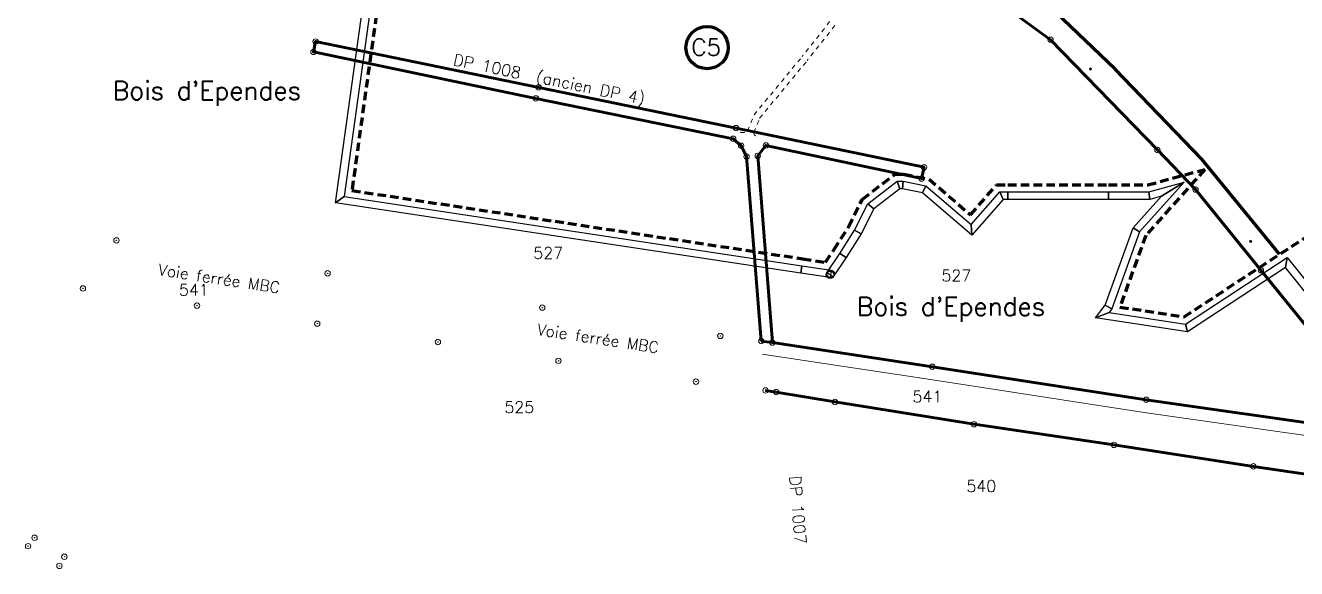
# Model space of a CAD drawing. Extents: x 2520721 to 2521796, y 1155654 to 1156356.
# Drawn here: x 2520727 to 2521320, y 1155654 to 1155908 of the extents above; entities that cross this region are included whole.
import ezdxf

# ---------------------------------------------------------------- set-up
doc = ezdxf.new("R2010")
doc.units = 0
doc.linetypes.add('HIDDEN', pattern=[6, 4, -2])
doc.linetypes.add('LINETYPE011', pattern=[4, 2, -2])
doc.layers.get('0').update_dxf_attribs({"linetype": 'CONTINUOUS'})
for name, color, linetype in [('831_', 7, 'CONTINUOUS'), ('BORD_DE_CHAUSS_E', 7, 'CONTINUOUS'), ('CDS_NATURES', 7, 'CONTINUOUS'), ('NOMENCLATURE', 7, 'CONTINUOUS'), ('OBJETS_DIVERS', 7, 'CONTINUOUS'), ('P_RIM_TRE_EXPLOITATION', 7, 'CONTINUOUS'), ('P_RIM_TRE_EXTRACTION', 7, 'CONTINUOUS'), ('POINTS', 7, 'CONTINUOUS'), ('PROJET_CASIER', 7, 'CONTINUOUS'), ('PROPRIETE_IMMEUBLES', 7, 'CONTINUOUS'), ('RAMBLAIS0237', 7, 'CONTINUOUS'), ('TXT-IM', 7, 'CONTINUOUS')]:
    doc.layers.add(name, color=color, linetype=linetype)
doc.styles.get("Standard").update_dxf_attribs({"font": 'simplex'})

# ---------------------------------------------------------------- blocks, each defined once
blk = doc.blocks.new('1')
at = {"layer": 'POINTS', "color": 8, "lineweight": 15}
blk.add_circle((0, 0), 0.7, dxfattribs=at)
at = {"layer": 'POINTS', "color": 7}
blk.add_circle((0, 0), 0.05, dxfattribs=at)
blk = doc.blocks.new('*G252415')
at = {"color": 7}
for points in [[(-206.27, 212.14, 0), (-202.9, 210.92, 0), (-227.13, 36.21, 0), (-231.08, 33.26, 0)], [(20.08, 30.4, 0), (17.31, 32.68, 0), (31.1, 43.29, 0), (32.29, 39.79, 0)], [(32.29, 39.79, 0), (31.1, 43.29, 0), (33.87, 43.29, 0), (33.52, 39.79, 0)], [(33.52, 39.79, 0), (33.87, 43.29, 0), (44.49, 41.17, 0), (42.9, 37.92, 0)], [(154.44, 36.3, 0), (164.95, 42.79, 0), (144.23, 19.63, 0), (141.16, 21.46, 0)], [(148.93, 34.79, 0), (148.46, 38.29, 0), (164.95, 42.79, 0), (154.44, 36.3, 0)], [(-231.08, 33.26, 0), (-227.13, 36.21, 0), (-13.47, 3.82, 0), (-14, 0.36, 0)], [(42.9, 37.92, 0), (44.49, 41.17, 0), (65.52, 23, 0), (65.87, 18.08, 0)], [(65.87, 18.08, 0), (65.52, 23, 0), (78.9, 38.29, 0), (80.49, 34.79, 0)], [(80.49, 34.79, 0), (78.9, 38.29, 0), (82.7, 38.29, 0), (82.7, 34.79, 0)], [(82.7, 34.79, 0), (82.7, 38.29, 0), (129.7, 38.29, 0), (129.7, 34.79, 0)], [(129.7, 34.79, 0), (129.7, 38.29, 0), (148.46, 38.29, 0), (148.93, 34.79, 0)], [(14.22, 18.68, 0), (11.17, 20.41, 0), (17.31, 32.68, 0), (20.08, 30.4, 0)], [(7.16, 7.59, 0), (4.23, 9.5, 0), (11.17, 20.41, 0), (14.22, 18.68, 0)], [(141.16, 21.46, 0), (144.23, 19.63, 0), (131.25, -16.3, 0), (128.14, -14.62, 0)], [(1.15, -1.43, 0), (-1.76, 0.51, 0), (4.23, 9.5, 0), (7.16, 7.59, 0)], [(166.5, -27.11, 0), (165.7, -23.44, 0), (213.1, 7.59, 0), (212.36, 2.93, 0)], [(212.36, 2.93, 0), (213.1, 7.59, 0), (253.35, -42.39, 0), (250.61, -44.57, 0)], [(-14, 0.36, 0), (-13.47, 3.82, 0), (0.26, 1.73, 0), (-0.26, -1.73, 0)], [(128.14, -14.62, 0), (131.25, -16.3, 0), (129.97, -18.01, 0), (123.66, -20.59, 0)], [(123.66, -20.59, 0), (129.97, -18.01, 0), (165.7, -23.44, 0), (166.5, -27.11, 0)]]:
    blk.add_polyline3d(points, close=True, dxfattribs=at)
for centre in [(-0.3, -0.46), (0, 0)]:
    blk.add_circle(centre, 1.75, dxfattribs=at)
blk = doc.blocks.new('9')
at = {"layer": 'POINTS', "color": 8, "lineweight": 15}
blk.add_circle((0, 0), 0.3, dxfattribs=at)
at = {"layer": 'POINTS', "color": 7}
blk.add_circle((0, 0), 0.05, dxfattribs=at)
blk = doc.blocks.new('*G609309')
at = {"layer": 'RAMBLAIS0237', "color": 7, "lineweight": 20}
blk.add_polyline3d([(235.12, 0, 0), (249.06, 8.96, 0), (271.15, 23.27, 0), (280.27, 32.48, 0), (282.98, 33.68, 0), (284.03, 36.97, 0), (284.48, 51.13, 0), (283.54, 60.05, 0), (280.72, 61.89, 0), (274.39, 69.14, 0), (268.66, 72.75, 0), (261.3, 95.55, 0), (261.92, 101.84, 0), (260.84, 109.86, 0), (260.25, 115.61, 0), (261.59, 122.96, 0), (264.84, 132.04, 0), (265.4, 137.9, 0), (263.41, 147.44, 0), (259.52, 152.5, 0), (255.86, 155.26, 0), (251.21, 157.17, 0), (243.74, 158.89, 0), (234.07, 158.95, 0), (227.12, 158.88, 0), (218.38, 159.57, 0), (213.46, 160.08, 0), (215.06, 174.72, 0), (209.74, 186.63, 0), (209.27, 194.22, 0), (211.98, 201.75, 0), (215.48, 211.04, 0), (218.17, 217.12, 0), (217.91, 217.68, 0), (217.31, 228.11, 0), (216.51, 233.71, 0), (213.11, 244.6, 0), (211.34, 251.15, 0), (208.84, 254.7, 0), (201.27, 257.32, 0), (198.77, 256.96, 0), (191.9, 254.69, 0), (185.13, 254.72, 0), (181.82, 256.92, 0), (178.87, 260.52, 0), (178.21, 265.47, 0), (178.44, 266.75, 0), (118.93, 280.81, 0), (118.34, 280.95, 0), (49.93, 297.12, 0), (50.04, 296.21, 0), (49.6, 295.34, 0), (48.61, 295.11, 0), (47.49, 293.73, 0), (46.75, 292.14, 0), (47.01, 289.91, 0), (45.67, 286.77, 0), (44.08, 280.61, 0), (42.77, 278.2, 0), (44.56, 270.62, 0), (47.18, 264.15, 0), (51.46, 252.9, 0), (52.35, 250.62, 0), (53.91, 248.38, 0), (56.18, 244.61, 0), (58.1, 242.4, 0), (61.44, 239.56, 0), (62.11, 238.49, 0), (64.15, 234.58, 0), (67.01, 232.95, 0), (66.33, 230.17, 0), (67.68, 227.3, 0), (70.24, 221.81, 0), (71.16, 220.67, 0), (72.7, 219, 0), (74.02, 216.99, 0), (76.99, 209.74, 0), (78.87, 206.32, 0), (80.72, 202.06, 0), (82.47, 196.15, 0), (83.56, 192.43, 0), (85.49, 187.66, 0), (89.36, 183.74, 0), (95.02, 168, 0), (101.57, 148.81, 0), (107.18, 133.51, 0), (115.47, 117.26, 0), (125.68, 97.65, 0), (130, 89.8, 0), (138.6, 86.12, 0), (140.64, 78.97, 0), (146.68, 64.27, 0), (151.27, 59.42, 0), (159.29, 50.64, 0), (159.84, 48.33, 0), (162.07, 47.6, 0), (170.49, 49.05, 0), (182.81, 50.77, 0), (193.53, 43.08, 0), (194.67, 35.35, 0), (196.33, 27.48, 0), (200.45, 11.74, 0), (221.2, 2.19, 0)], close=True, dxfattribs=at)
blk = doc.blocks.new('*G611316')
at = {"layer": 'RAMBLAIS0237', "color": 7, "lineweight": 20}
blk.add_polyline3d([(235.12, 0, 0), (249.06, 8.96, 0), (271.15, 23.27, 0), (280.27, 32.48, 0), (282.98, 33.68, 0), (284.03, 36.97, 0), (284.48, 51.13, 0), (283.54, 60.05, 0), (280.72, 61.89, 0), (274.39, 69.14, 0), (268.66, 72.75, 0), (261.3, 95.55, 0), (261.92, 101.84, 0), (260.84, 109.86, 0), (260.25, 115.61, 0), (261.59, 122.96, 0), (264.84, 132.04, 0), (265.4, 137.9, 0), (263.41, 147.44, 0), (259.52, 152.5, 0), (255.86, 155.26, 0), (251.21, 157.17, 0), (243.74, 158.89, 0), (234.07, 158.95, 0), (227.12, 158.88, 0), (218.38, 159.57, 0), (213.46, 160.08, 0), (215.06, 174.72, 0), (209.74, 186.63, 0), (209.27, 194.22, 0), (211.98, 201.75, 0), (215.48, 211.04, 0), (218.17, 217.12, 0), (217.91, 217.68, 0), (217.31, 228.11, 0), (216.51, 233.71, 0), (213.11, 244.6, 0), (211.34, 251.15, 0), (208.84, 254.7, 0), (201.27, 257.32, 0), (198.77, 256.96, 0), (191.9, 254.69, 0), (185.13, 254.72, 0), (181.82, 256.92, 0), (178.87, 260.52, 0), (178.21, 265.47, 0), (178.44, 266.75, 0), (118.93, 280.81, 0), (118.34, 280.95, 0), (49.93, 297.12, 0), (50.04, 296.21, 0), (49.6, 295.34, 0), (48.61, 295.11, 0), (47.49, 293.73, 0), (46.75, 292.14, 0), (47.01, 289.91, 0), (45.67, 286.77, 0), (44.08, 280.61, 0), (42.77, 278.2, 0), (44.56, 270.62, 0), (47.18, 264.15, 0), (51.46, 252.9, 0), (52.35, 250.62, 0), (53.91, 248.38, 0), (56.18, 244.61, 0), (58.1, 242.4, 0), (61.44, 239.56, 0), (62.11, 238.49, 0), (64.15, 234.58, 0), (67.01, 232.95, 0), (66.33, 230.17, 0), (67.68, 227.3, 0), (70.24, 221.81, 0), (71.16, 220.67, 0), (72.7, 219, 0), (74.02, 216.99, 0), (76.99, 209.74, 0), (78.87, 206.32, 0), (80.72, 202.06, 0), (82.47, 196.15, 0), (83.56, 192.43, 0), (85.49, 187.66, 0), (89.36, 183.74, 0), (95.02, 168, 0), (101.57, 148.81, 0), (107.18, 133.51, 0), (115.47, 117.26, 0), (125.68, 97.65, 0), (130, 89.8, 0), (138.6, 86.12, 0), (140.64, 78.97, 0), (146.68, 64.27, 0), (151.27, 59.42, 0), (159.29, 50.64, 0), (159.84, 48.33, 0), (162.07, 47.6, 0), (170.49, 49.05, 0), (182.81, 50.77, 0), (193.53, 43.08, 0), (194.67, 35.35, 0), (196.33, 27.48, 0), (200.45, 11.74, 0), (221.2, 2.19, 0)], close=True, dxfattribs=at)

msp = doc.modelspace()

# ---------------------------------------------------------------- linework, layer by layer
at = {"layer": '831_', "color": 153}
msp.add_line((2521305.269, 1155807.897, 659.65), (2521305.269, 1155807.897, 659.65), dxfattribs=at)
at = {"layer": 'BORD_DE_CHAUSS_E', "color": 8, "linetype": 'LINETYPE011', "lineweight": 9}
for p, q in [((2521102.388, 1155909.827), (2521089.595, 1155893.538)), ((2521104.747, 1155907.973), (2521091.954, 1155891.685)), ((2521067.103, 1155866.307), (2521089.618, 1155893.567)), ((2521069.702, 1155864.743), (2521091.931, 1155891.657)), ((2521064.032, 1155858.903), (2521067.103, 1155866.307)), ((2521066.956, 1155858.123), (2521069.702, 1155864.743))]:
    msp.add_line(p, q, dxfattribs=at)
for centre, radius, start, end in [((2521061.753, 1155861.713), 3.693, 253.598233, 309.669035), ((2521068.739, 1155858.047), 1.78, 177.62754, 273.900257)]:
    msp.add_arc(centre, radius, start, end, dxfattribs=at)
at = {"layer": 'CDS_NATURES', "color": 8}
msp.add_line((2521075.637, 1155759.949), (2521070.455, 1155760.661), dxfattribs=at)
at = {"layer": 'CDS_NATURES', "color": 8, "lineweight": 9}
msp.add_line((2521071.053, 1155754.538), (2521076.071, 1155753.816), dxfattribs=at)
at = {"layer": 'CDS_NATURES', "color": 8}
for points in [[(2521070.455, 1155760.661, 0), (2521063.602, 1155846.775, 0), (2521061.049, 1155851.885, 0), (2521057.389, 1155855.122, 0), (2520965.245, 1155873.986, 0), (2520861.411, 1155895.687, 0), (2520862.435, 1155900.55, 0), (2520966.56, 1155879.138, 0), (2521058.684, 1155860.126, 0), (2521146.482, 1155841.813, 0), (2521145.306, 1155836.566, 0), (2521072.657, 1155852.036, 0), (2521068.802, 1155847.145, 0), (2521075.637, 1155759.949, 0)], [(2521075.637, 1155759.949, 0), (2521150.332, 1155748.676, 0), (2521250.155, 1155733.262, 0), (2521341.801, 1155720.17, 0)]]:
    msp.add_polyline3d(points, dxfattribs=at)
at = {"layer": 'CDS_NATURES', "color": 8, "lineweight": 9}
msp.add_polyline3d([(2521076.071, 1155753.816, 0), (2521149.426, 1155742.745, 0), (2521249.273, 1155727.327, 0), (2521340.953, 1155714.23, 0)], dxfattribs=at)
at = {"layer": 'P_RIM_TRE_EXPLOITATION', "color": 161, "linetype": 'HIDDEN', "lineweight": 158}
msp.add_polyline3d([(2520903.085, 1156001.821, 0), (2520879.39, 1155830.965, 0), (2521089.881, 1155799.057, 0), (2521100.469, 1155797.449, 0), (2521100.469, 1155797.449, 0), (2521104.37, 1155803.3, 0), (2521111.203, 1155814.038, 0), (2521117.601, 1155826.834, 0), (2521132.859, 1155838.571, 0), (2521137.055, 1155838.571, 0), (2521148.832, 1155836.216, 0), (2521168.068, 1155819.602, 0), (2521180.291, 1155833.571, 0), (2521185.56, 1155833.571, 0), (2521232.56, 1155833.571, 0), (2521250.891, 1155833.571, 0), (2521277.569, 1155840.847, 0), (2521249.933, 1155809.96, 0), (2521237.866, 1155776.543, 0), (2521267.824, 1155771.984, 0), (2521341.744, 1155820.392, 0)], dxfattribs=at)
at = {"layer": 'PROJET_CASIER', "color": 7, "lineweight": 120}
msp.add_polyline3d([(2521312.443, 1155801.203, 0), (2521306.985, 1155807.982, 0), (2521276.151, 1155845.638, 0), (2521235.733, 1155887.605, 0), (2521201.032, 1155920.862, 0), (2521156.591, 1155950.928, 0), (2521144.364, 1155957.712, 0), (2521110.132, 1155961.356, 0), (2521067.905, 1155965.27, 0), (2521027.843, 1155969.489, 0), (2520958.347, 1155971.302, 0), (2520955.121, 1155973.504, 0), (2520948.21, 1155981.752, 0), (2520921.875, 1156016.207, 0), (2520916.547, 1156023.439, 0)], dxfattribs=at)
msp.add_circle((2521045.19, 1155897.7), 9.879, dxfattribs=at)
at = {"layer": 'PROPRIETE_IMMEUBLES', "color": 8, "lineweight": 60}
for p, q in [((2521070.455, 1155760.661), (2521075.637, 1155759.949)), ((2521072.445, 1155737.601), (2521077.468, 1155736.833))]:
    msp.add_line(p, q, dxfattribs=at)
for points in [[(2521326.965, 1155764.932, 0), (2521303.693, 1155793.739, 0), (2521273.169, 1155831.387, 0), (2521255.401, 1155849.883, 0), (2521205.516, 1155901.37, 0), (2521144.059, 1155946.331, 0)], [(2521070.455, 1155760.661, 0), (2521063.602, 1155846.775, 0), (2521061.049, 1155851.885, 0), (2521057.389, 1155855.122, 0), (2520965.245, 1155873.986, 0), (2520861.411, 1155895.687, 0), (2520862.435, 1155900.55, 0), (2520966.56, 1155879.138, 0), (2521058.684, 1155860.126, 0), (2521146.482, 1155841.813, 0), (2521145.306, 1155836.566, 0), (2521072.657, 1155852.036, 0), (2521068.802, 1155847.145, 0), (2521075.637, 1155759.949, 0)], [(2521075.637, 1155759.949, 0), (2521150.332, 1155748.676, 0), (2521250.155, 1155733.262, 0), (2521341.801, 1155720.17, 0), (2521349.963, 1155735.837, 0)], [(2521077.468, 1155736.833, 0), (2521104.877, 1155732.213, 0), (2521169.795, 1155721.833, 0), (2521235.088, 1155712.186, 0), (2521300.181, 1155702.162, 0), (2521370.301, 1155691.799, 0), (2521381.781, 1155673.665, 0), (2521384.611, 1155675.875, 0)]]:
    msp.add_polyline3d(points, dxfattribs=at)

# ---------------------------------------------------------------- block references
at = {"color": 0}
msp.add_blockref('*G609309', (2521205.466, 1155896.072), dxfattribs=at)
at = {"layer": 'P_RIM_TRE_EXTRACTION', "color": 2}
msp.add_blockref('*G252415', (2521102.865, 1155792.028), dxfattribs=at)
at = {"layer": 'POINTS', "color": 0, "xscale": 1.8, "yscale": 1.8, "zscale": 1.8}
for name, p in [('1', (2520862.435, 1155900.55)), ('1', (2521205.516, 1155901.37)), ('1', (2520861.411, 1155895.687)), ('9', (2521224.152, 1155887.735, 672.964)), ('1', (2520966.56, 1155879.138)), ('1', (2520965.245, 1155873.986)), ('1', (2521057.389, 1155855.122)), ('1', (2521058.684, 1155860.126)), ('1', (2521061.049, 1155851.885)), ('1', (2521072.657, 1155852.036)), ('1', (2521255.401, 1155849.883)), ('1', (2521063.602, 1155846.775)), ('1', (2521068.802, 1155847.145)), ('1', (2521146.482, 1155841.813)), ('1', (2521145.306, 1155836.566)), ('1', (2521273.169, 1155831.387)), ('1', (2520769.48, 1155807.684)), ('9', (2521298.925, 1155807.292, 670.232)), ('1', (2520868.04, 1155792.286)), ('1', (2521303.693, 1155793.739)), ('1', (2520753.825, 1155785.221)), ('1', (2520807.065, 1155777.199)), ('1', (2520968.239, 1155776.292)), ('1', (2520863.203, 1155768.767)), ('1', (2520919.531, 1155760.234)), ('1', (2521051.361, 1155763.068)), ('1', (2521070.455, 1155760.661)), ('1', (2521075.637, 1155759.949)), ('1', (2520975.772, 1155751.435)), ('1', (2521150.332, 1155748.676)), ('1', (2521039.993, 1155741.704)), ('1', (2521072.445, 1155737.601)), ('1', (2521077.468, 1155736.833)), ('1', (2521104.877, 1155732.213)), ('1', (2521250.155, 1155733.262)), ('1', (2521169.795, 1155721.833)), ('1', (2521235.088, 1155712.186)), ('1', (2521300.181, 1155702.162)), ('1', (2520731.235, 1155668.807)), ('1', (2520728.241, 1155664.887)), ('1', (2520745.153, 1155659.917)), ('1', (2520742.874, 1155655.675))]:
    msp.add_blockref(name, p, dxfattribs=at)
at = {"layer": 'RAMBLAIS0237', "color": 7}
msp.add_blockref('*G611316', (2521205.466, 1155896.072), dxfattribs=at)

# ---------------------------------------------------------------- texts
at = {"layer": 'NOMENCLATURE', "color": 8}
for p in [(2520767.727, 1155873.379), (2521115.06, 1155772.571)]:
    msp.add_text("Bois d'Ependes", height=8.58, dxfattribs=at).set_placement(p)
at = {"layer": 'OBJETS_DIVERS', "color": 8}
for p in [(2520788.709, 1155791.52), (2520965.559, 1155763.57)]:
    msp.add_text('Voie ferrée MBC', height=5.28, rotation=351.359978, dxfattribs=at).set_placement(p)
at = {"layer": 'PROJET_CASIER', "color": 7, "lineweight": 9}
msp.add_text('C5', height=7.92, dxfattribs=at).set_placement((2521037.81, 1155893.94))
at = {"layer": 'TXT-IM', "color": 8}
for s, rotation, p in [('DP 1008  (ancien DP 4)', 348.3, (2520926.31, 1155889.571)), ('DP 1007', 274.68, (2521083.559, 1155697.571))]:
    msp.add_text(s, height=5.412, rotation=rotation, dxfattribs=at).set_placement(p)
for s, p in [('527', (2520964.059, 1155799.071)), ('527', (2521154.56, 1155788.571)), ('541', (2520798.659, 1155781.87)), ('525', (2520950.559, 1155727.07)), ('541', (2521141.059, 1155732.071)), ('540', (2521166.221, 1155690.221))]:
    msp.add_text(s, height=5.412, dxfattribs=at).set_placement(p)

doc.saveas('drawing.dxf')
